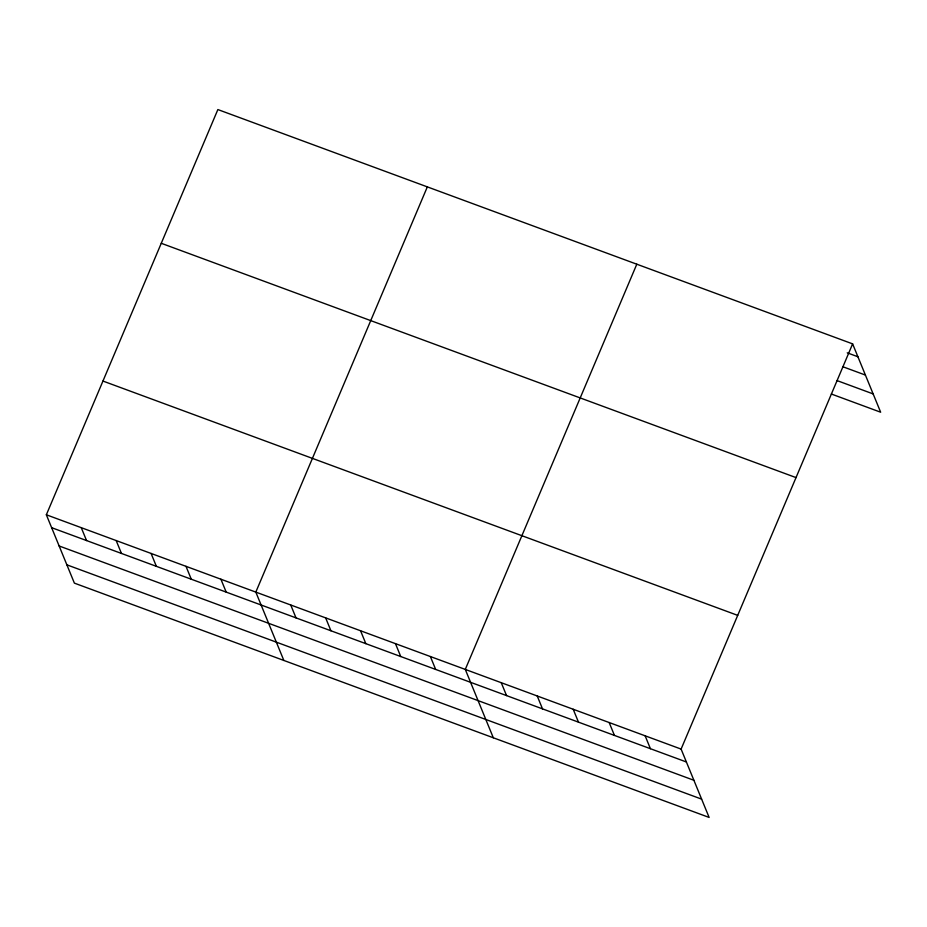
<?xml version="1.0" encoding="UTF-8"?>
<svg xmlns="http://www.w3.org/2000/svg" width="927" height="927" viewBox="0 0 927 927"><rect width="100%" height="100%" fill="white"/><g stroke="black" fill="none" stroke-linecap="round" stroke-linejoin="round"><path stroke-width="1.39" d="M852.62 343.871L681.102 749.086L709.132 817.44L74.38 583.129L46.35 514.786L217.868 109.56L852.62 343.871L880.65 412.214L831.357 394.021M427.335 186.883L255.817 592.098L283.847 660.453M636.803 264.207L465.284 669.421L493.315 737.776M847.255 352.828L857.904 356.768M842.77 366.71L865.412 375.064M837.174 380.638L873.141 393.917M161.263 243.291L796.015 477.59M102.955 381.055L737.707 615.366M46.35 514.786L681.102 749.086M51.634 527.672L686.386 761.982M59.143 545.98L693.894 780.279M66.871 564.833L701.623 799.132M645.134 735.818L650.418 748.703M609.166 722.539L614.45 735.435M573.199 709.259L578.483 722.156M537.22 695.98L542.515 708.877M501.252 682.701L506.548 695.598M430.371 656.536L435.667 669.433M395.458 643.651L400.754 656.548M360.557 630.766L365.841 643.662M325.644 617.88L330.927 630.777M290.73 604.995L296.014 617.88M220.904 579.213L226.2 592.11M185.991 566.327L191.286 579.224M151.089 553.442L156.373 566.339M116.176 540.557L121.46 553.454M81.263 527.672L86.547 540.568"/></g></svg>
